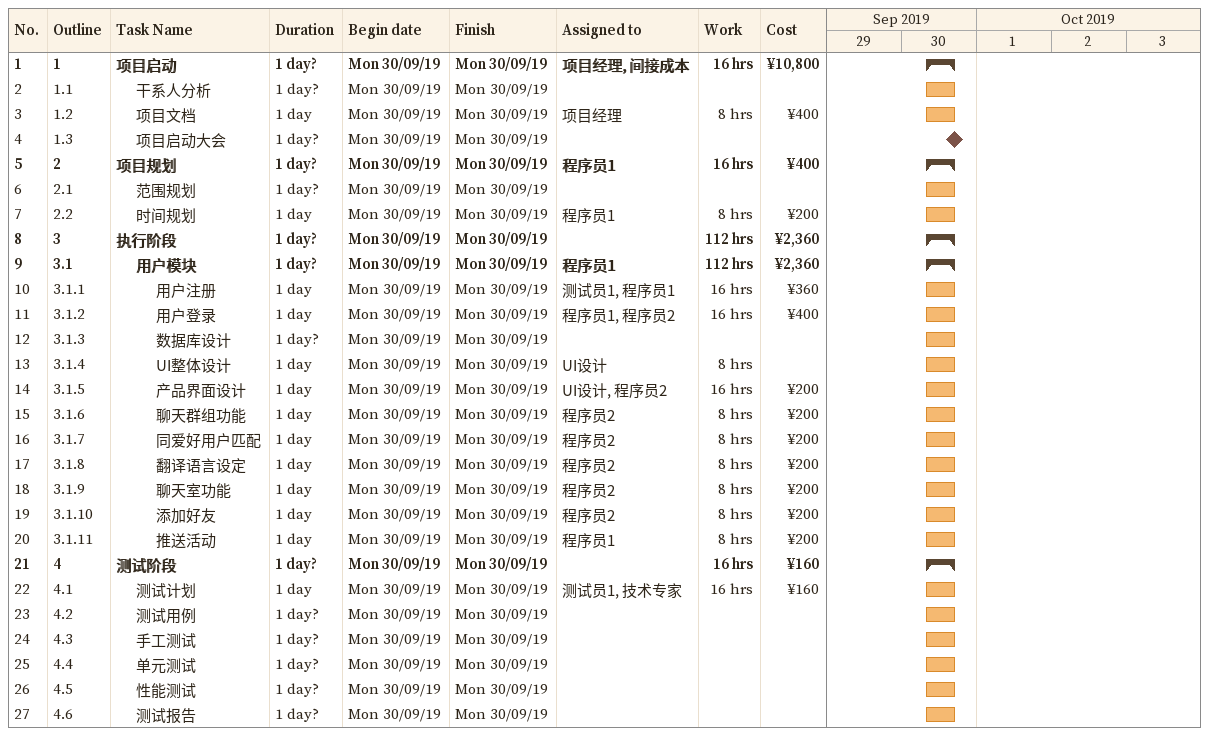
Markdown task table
| ID | WBS | Task | Duration | Start | Finish | Resources | Work (h) | Cost (¥) |
|---|---|---|---|---|---|---|---|---|
| 1 | 1 | **项目启动** | 1d? | 2019-09-30 | 2019-09-30 | 项目经理, 间接成本 | 16 | 10800 |
| 2 | 1.1 | 干系人分析 | 1d? | 2019-09-30 | 2019-09-30 |  |  |  |
| 3 | 1.2 | 项目文档 | 1d | 2019-09-30 | 2019-09-30 | 项目经理 | 8 | 400 |
| 4 | 1.3 | 项目启动大会 | 1d? | 2019-09-30 | 2019-09-30 |  |  |  |
| 5 | 2 | **项目规划** | 1d? | 2019-09-30 | 2019-09-30 | 程序员1 | 16 | 400 |
| 6 | 2.1 | 范围规划 | 1d? | 2019-09-30 | 2019-09-30 |  |  |  |
| 7 | 2.2 | 时间规划 | 1d | 2019-09-30 | 2019-09-30 | 程序员1 | 8 | 200 |
| 8 | 3 | **执行阶段** | 1d? | 2019-09-30 | 2019-09-30 |  | 112 | 2360 |
| 9 | 3.1 | **用户模块** | 1d? | 2019-09-30 | 2019-09-30 | 程序员1 | 112 | 2360 |
| 10 | 3.1.1 | 用户注册 | 1d | 2019-09-30 | 2019-09-30 | 测试员1, 程序员1 | 16 | 360 |
| 11 | 3.1.2 | 用户登录 | 1d | 2019-09-30 | 2019-09-30 | 程序员1, 程序员2 | 16 | 400 |
| 12 | 3.1.3 | 数据库设计 | 1d? | 2019-09-30 | 2019-09-30 |  |  |  |
| 13 | 3.1.4 | UI整体设计 | 1d | 2019-09-30 | 2019-09-30 | UI设计 | 8 |  |
| 14 | 3.1.5 | 产品界面设计 | 1d | 2019-09-30 | 2019-09-30 | UI设计, 程序员2 | 16 | 200 |
| 15 | 3.1.6 | 聊天群组功能 | 1d | 2019-09-30 | 2019-09-30 | 程序员2 | 8 | 200 |
| 16 | 3.1.7 | 同爱好用户匹配 | 1d | 2019-09-30 | 2019-09-30 | 程序员2 | 8 | 200 |
| 17 | 3.1.8 | 翻译语言设定 | 1d | 2019-09-30 | 2019-09-30 | 程序员2 | 8 | 200 |
| 18 | 3.1.9 | 聊天室功能 | 1d | 2019-09-30 | 2019-09-30 | 程序员2 | 8 | 200 |
| 19 | 3.1.10 | 添加好友 | 1d | 2019-09-30 | 2019-09-30 | 程序员2 | 8 | 200 |
| 20 | 3.1.11 | 推送活动 | 1d | 2019-09-30 | 2019-09-30 | 程序员1 | 8 | 200 |
| 21 | 4 | **测试阶段** | 1d? | 2019-09-30 | 2019-09-30 |  | 16 | 160 |
| 22 | 4.1 | 测试计划 | 1d | 2019-09-30 | 2019-09-30 | 测试员1, 技术专家 | 16 | 160 |
| 23 | 4.2 | 测试用例 | 1d? | 2019-09-30 | 2019-09-30 |  |  |  |
| 24 | 4.3 | 手工测试 | 1d? | 2019-09-30 | 2019-09-30 |  |  |  |
| 25 | 4.4 | 单元测试 | 1d? | 2019-09-30 | 2019-09-30 |  |  |  |
| 26 | 4.5 | 性能测试 | 1d? | 2019-09-30 | 2019-09-30 |  |  |  |
| 27 | 4.6 | 测试报告 | 1d? | 2019-09-30 | 2019-09-30 |  |  |  |
